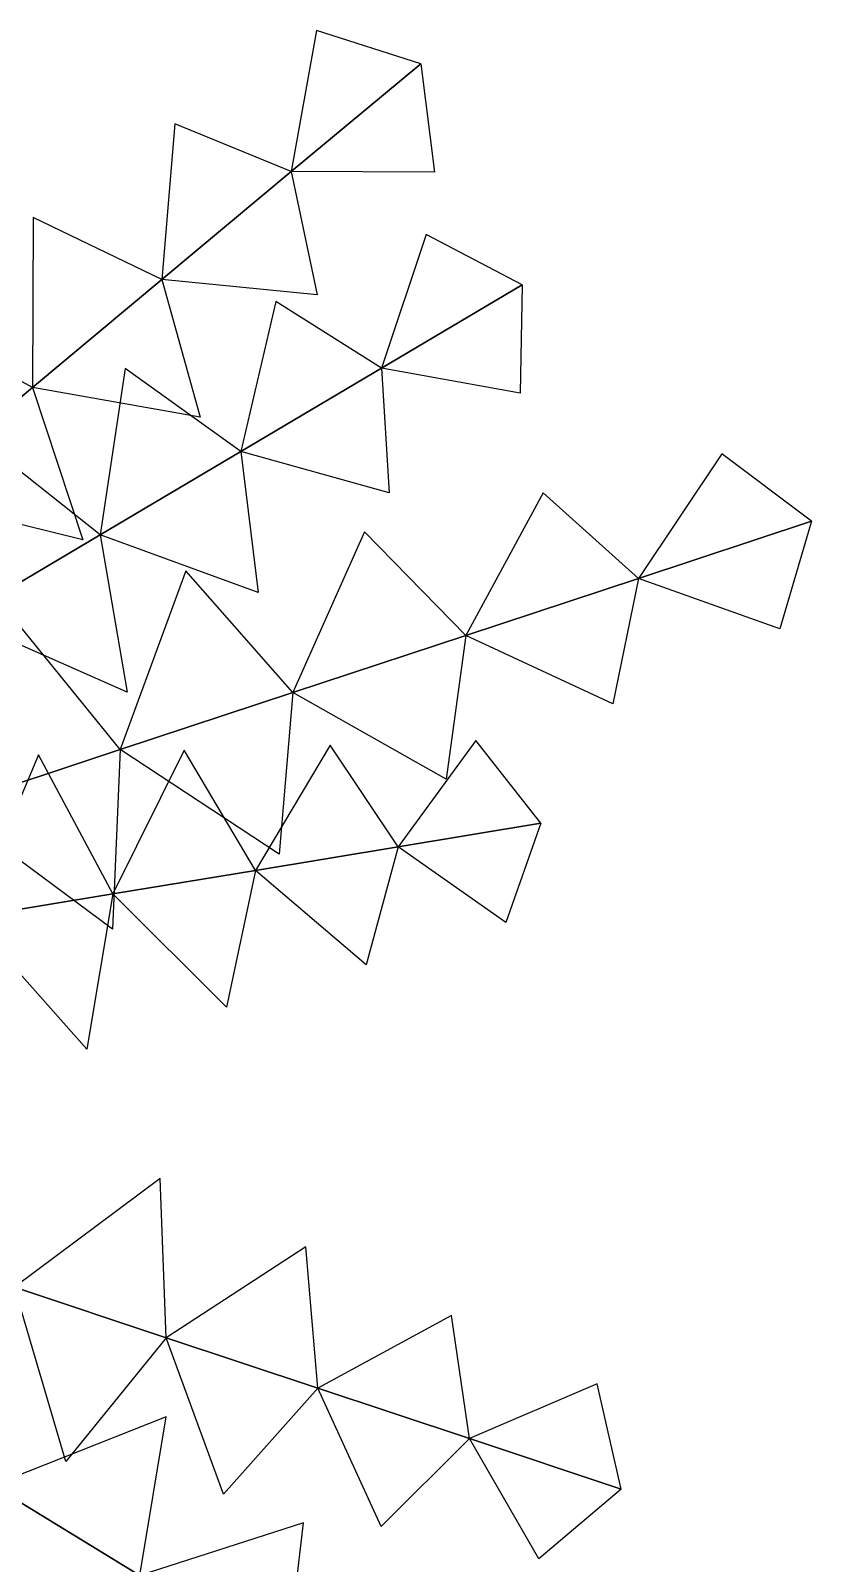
# Model space of a CAD drawing. Header units: metres. Extents: x -3.35 to 2.93, y -3.3 to 3.37.
# Drawn here: x 1.459 to 2.93, y -0.996 to 1.893 of the extents above; entities that cross this region are included whole.
import ezdxf

# ---------------------------------------------------------------- set-up
doc = ezdxf.new("R2010")
doc.units = ezdxf.units.M
doc.layers.add('XARCH', color=2, linetype='Continuous')

msp = doc.modelspace()

# ---------------------------------------------------------------- linework, layer by layer
at = {"layer": 'XARCH'}
for points in [[(1.9505, 1.6269, 8.0342), (2.1943, 1.8303, 7.9396), (1.9977, 1.8926, 7.8771)], [(1.9505, 1.6269, 8.0342), (2.1943, 1.8303, 7.9396), (2.2203, 1.6257, 7.8771)], [(1.9505, 1.6269, 8.0342), (2.1943, 1.8303, 7.9396), (2.1943, 1.8303, 7.9746)], [(1.7067, 1.4236, 8.0846), (1.9505, 1.6269, 8.0342), (1.7309, 1.7167, 7.9365)], [(1.7067, 1.4236, 8.0846), (1.9505, 1.6269, 8.0342), (1.9994, 1.3948, 7.9365)], [(1.7067, 1.4236, 8.0846), (1.9505, 1.6269, 8.0342), (1.9505, 1.6269, 8.0692)], [(1.4629, 1.2202, 8.0908), (1.7067, 1.4236, 8.0846), (1.4642, 1.5408, 7.9518)], [(2.1206, 1.2568, 3.8651), (2.3857, 1.4139, 2.962), (2.2043, 1.5084, 3.1825)], [(1.4629, 1.2202, 8.0908), (1.7067, 1.4236, 8.0846), (1.7785, 1.164, 7.9518)], [(1.4629, 1.2202, 8.0908), (1.7067, 1.4236, 8.0846), (1.7067, 1.4236, 8.1196)], [(2.1206, 1.2568, 3.8651), (2.3857, 1.4139, 2.962), (2.3815, 1.2094, 3.1825)], [(2.1206, 1.2568, 3.8651), (2.3857, 1.4139, 2.962), (2.3857, 1.4139, 2.997)], [(1.2191, 1.0168, 8.0528), (1.4629, 1.2202, 8.0908), (1.1975, 1.3649, 7.9229)], [(1.8556, 1.0997, 4.6601), (2.1206, 1.2568, 3.8651), (1.921, 1.3821, 4.0281)], [(1.5905, 0.9426, 5.3471), (1.8556, 1.0997, 4.6601), (1.6377, 1.2557, 4.7656)], [(1.8556, 1.0997, 4.6601), (2.1206, 1.2568, 3.8651), (2.1347, 1.0215, 4.0281)], [(1.8556, 1.0997, 4.6601), (2.1206, 1.2568, 3.8651), (2.1206, 1.2568, 3.9001)], [(1.2191, 1.0168, 8.0528), (1.4629, 1.2202, 8.0908), (1.5576, 0.9332, 7.9229)], [(1.2191, 1.0168, 8.0528), (1.4629, 1.2202, 8.0908), (1.4629, 1.2202, 8.1258)], [(1.3254, 0.7855, 5.926), (1.5905, 0.9426, 5.3471), (1.3544, 1.1294, 5.3951)], [(1.5905, 0.9426, 5.3471), (1.8556, 1.0997, 4.6601), (1.8879, 0.8336, 4.7656)], [(1.5905, 0.9426, 5.3471), (1.8556, 1.0997, 4.6601), (1.8556, 1.0997, 4.6951)], [(2.6048, 0.8604, 5.6706), (2.9304, 0.968, 5.0981), (2.7619, 1.0954, 5.2029)], [(2.2792, 0.7529, 6.1584), (2.6048, 0.8604, 5.6706), (2.4251, 1.0218, 5.7261)], [(2.6048, 0.8604, 5.6706), (2.9304, 0.968, 5.0981), (2.8709, 0.7653, 5.2029)], [(2.6048, 0.8604, 5.6706), (2.9304, 0.968, 5.0981), (2.9304, 0.968, 5.1331)], [(1.3254, 0.7855, 5.926), (1.5905, 0.9426, 5.3471), (1.641, 0.6458, 5.3951)], [(1.3254, 0.7855, 5.926), (1.5905, 0.9426, 5.3471), (1.5905, 0.9426, 5.3821)], [(1.9536, 0.6453, 6.5614), (2.2792, 0.7529, 6.1584), (2.0883, 0.9482, 6.1645)], [(1.628, 0.5378, 6.8797), (1.9536, 0.6453, 6.5614), (1.7514, 0.8746, 6.5182)], [(2.2792, 0.7529, 6.1584), (2.6048, 0.8604, 5.6706), (2.5565, 0.6238, 5.7261)], [(2.2792, 0.7529, 6.1584), (2.6048, 0.8604, 5.6706), (2.6048, 0.8604, 5.7056)], [(1.3024, 0.4302, 7.1132), (1.628, 0.5378, 6.8797), (1.4146, 0.801, 6.7871)], [(1.9536, 0.6453, 6.5614), (2.2792, 0.7529, 6.1584), (2.2422, 0.4823, 6.1645)], [(1.9536, 0.6453, 6.5614), (2.2792, 0.7529, 6.1584), (2.2792, 0.7529, 6.1934)], [(1.628, 0.5378, 6.8797), (1.9536, 0.6453, 6.5614), (1.9278, 0.3408, 6.5182)], [(1.628, 0.5378, 6.8797), (1.9536, 0.6453, 6.5614), (1.9536, 0.6453, 6.5964)], [(2.1518, 0.3545, 7.9162), (2.4208, 0.3988, 7.835), (2.2984, 0.5548, 7.7678)], [(1.3024, 0.4302, 7.1132), (1.628, 0.5378, 6.8797), (1.6134, 0.1992, 6.7871)], [(1.3024, 0.4302, 7.1132), (1.628, 0.5378, 6.8797), (1.628, 0.5378, 6.9147)], [(1.3449, 0.2216, 7.9322), (1.6139, 0.2659, 7.9648), (1.474, 0.5277, 7.7988)], [(1.6139, 0.2659, 7.9648), (1.8828, 0.3102, 7.9595), (1.7488, 0.5367, 7.8264)], [(1.8828, 0.3102, 7.9595), (2.1518, 0.3545, 7.9162), (2.0236, 0.5458, 7.8161)], [(2.1518, 0.3545, 7.9162), (2.4208, 0.3988, 7.835), (2.3549, 0.2118, 7.7678)], [(2.1518, 0.3545, 7.9162), (2.4208, 0.3988, 7.835), (2.4208, 0.3988, 7.87)], [(1.8828, 0.3102, 7.9595), (2.1518, 0.3545, 7.9162), (2.0917, 0.1322, 7.8161)], [(1.8828, 0.3102, 7.9595), (2.1518, 0.3545, 7.9162), (2.1518, 0.3545, 7.9512)], [(1.6139, 0.2659, 7.9648), (1.8828, 0.3102, 7.9595), (1.8286, 0.0526, 7.8264)], [(1.6139, 0.2659, 7.9648), (1.8828, 0.3102, 7.9595), (1.8828, 0.3102, 7.9945)], [(1.3449, 0.2216, 7.9322), (1.6139, 0.2659, 7.9648), (1.5654, -0.027, 7.7988)], [(1.3449, 0.2216, 7.9322), (1.6139, 0.2659, 7.9648), (1.6139, 0.2659, 7.9998)], [(1.4289, -0.4754, 8.009), (1.7147, -0.5705, 8.045), (1.7034, -0.2705, 7.8778)], [(1.7147, -0.5705, 8.045), (2.0005, -0.6656, 8.0391), (1.9779, -0.3995, 7.9062)], [(1.4289, -0.4754, 8.009), (1.7147, -0.5705, 8.045), (1.5259, -0.8039, 7.8778)], [(1.4289, -0.4754, 8.009), (1.7147, -0.5705, 8.045), (1.7147, -0.5705, 8.08)], [(2.0005, -0.6656, 8.0391), (2.2862, -0.7606, 7.9913), (2.2524, -0.5285, 7.8928)], [(1.7147, -0.5705, 8.045), (2.0005, -0.6656, 8.0391), (1.823, -0.8651, 7.9062)], [(1.7147, -0.5705, 8.045), (2.0005, -0.6656, 8.0391), (2.0005, -0.6656, 8.0741)], [(2.2862, -0.7606, 7.9913), (2.572, -0.8557, 7.9016), (2.5269, -0.6575, 7.8374)], [(2.0005, -0.6656, 8.0391), (2.2862, -0.7606, 7.9913), (2.1201, -0.9262, 7.8928)], [(2.0005, -0.6656, 8.0391), (2.2862, -0.7606, 7.9913), (2.2862, -0.7606, 8.0263)], [(1.3874, -0.8489, 5.855), (1.6649, -1.0186, 5.2439), (1.7145, -0.7194, 5.3032)], [(2.2862, -0.7606, 7.9913), (2.572, -0.8557, 7.9016), (2.4171, -0.9873, 7.8374)], [(2.2862, -0.7606, 7.9913), (2.572, -0.8557, 7.9016), (2.572, -0.8557, 7.9366)], [(1.3874, -0.8489, 5.855), (1.6649, -1.0186, 5.2439), (1.421, -1.199, 5.3032)], [(1.3874, -0.8489, 5.855), (1.6649, -1.0186, 5.2439), (1.6649, -1.0186, 5.2789)], [(1.6649, -1.0186, 5.2439), (1.9423, -1.1884, 4.5187), (1.9733, -0.9197, 4.6375)]]:
    msp.add_3dface(points, dxfattribs=at)

doc.saveas('drawing.dxf')
